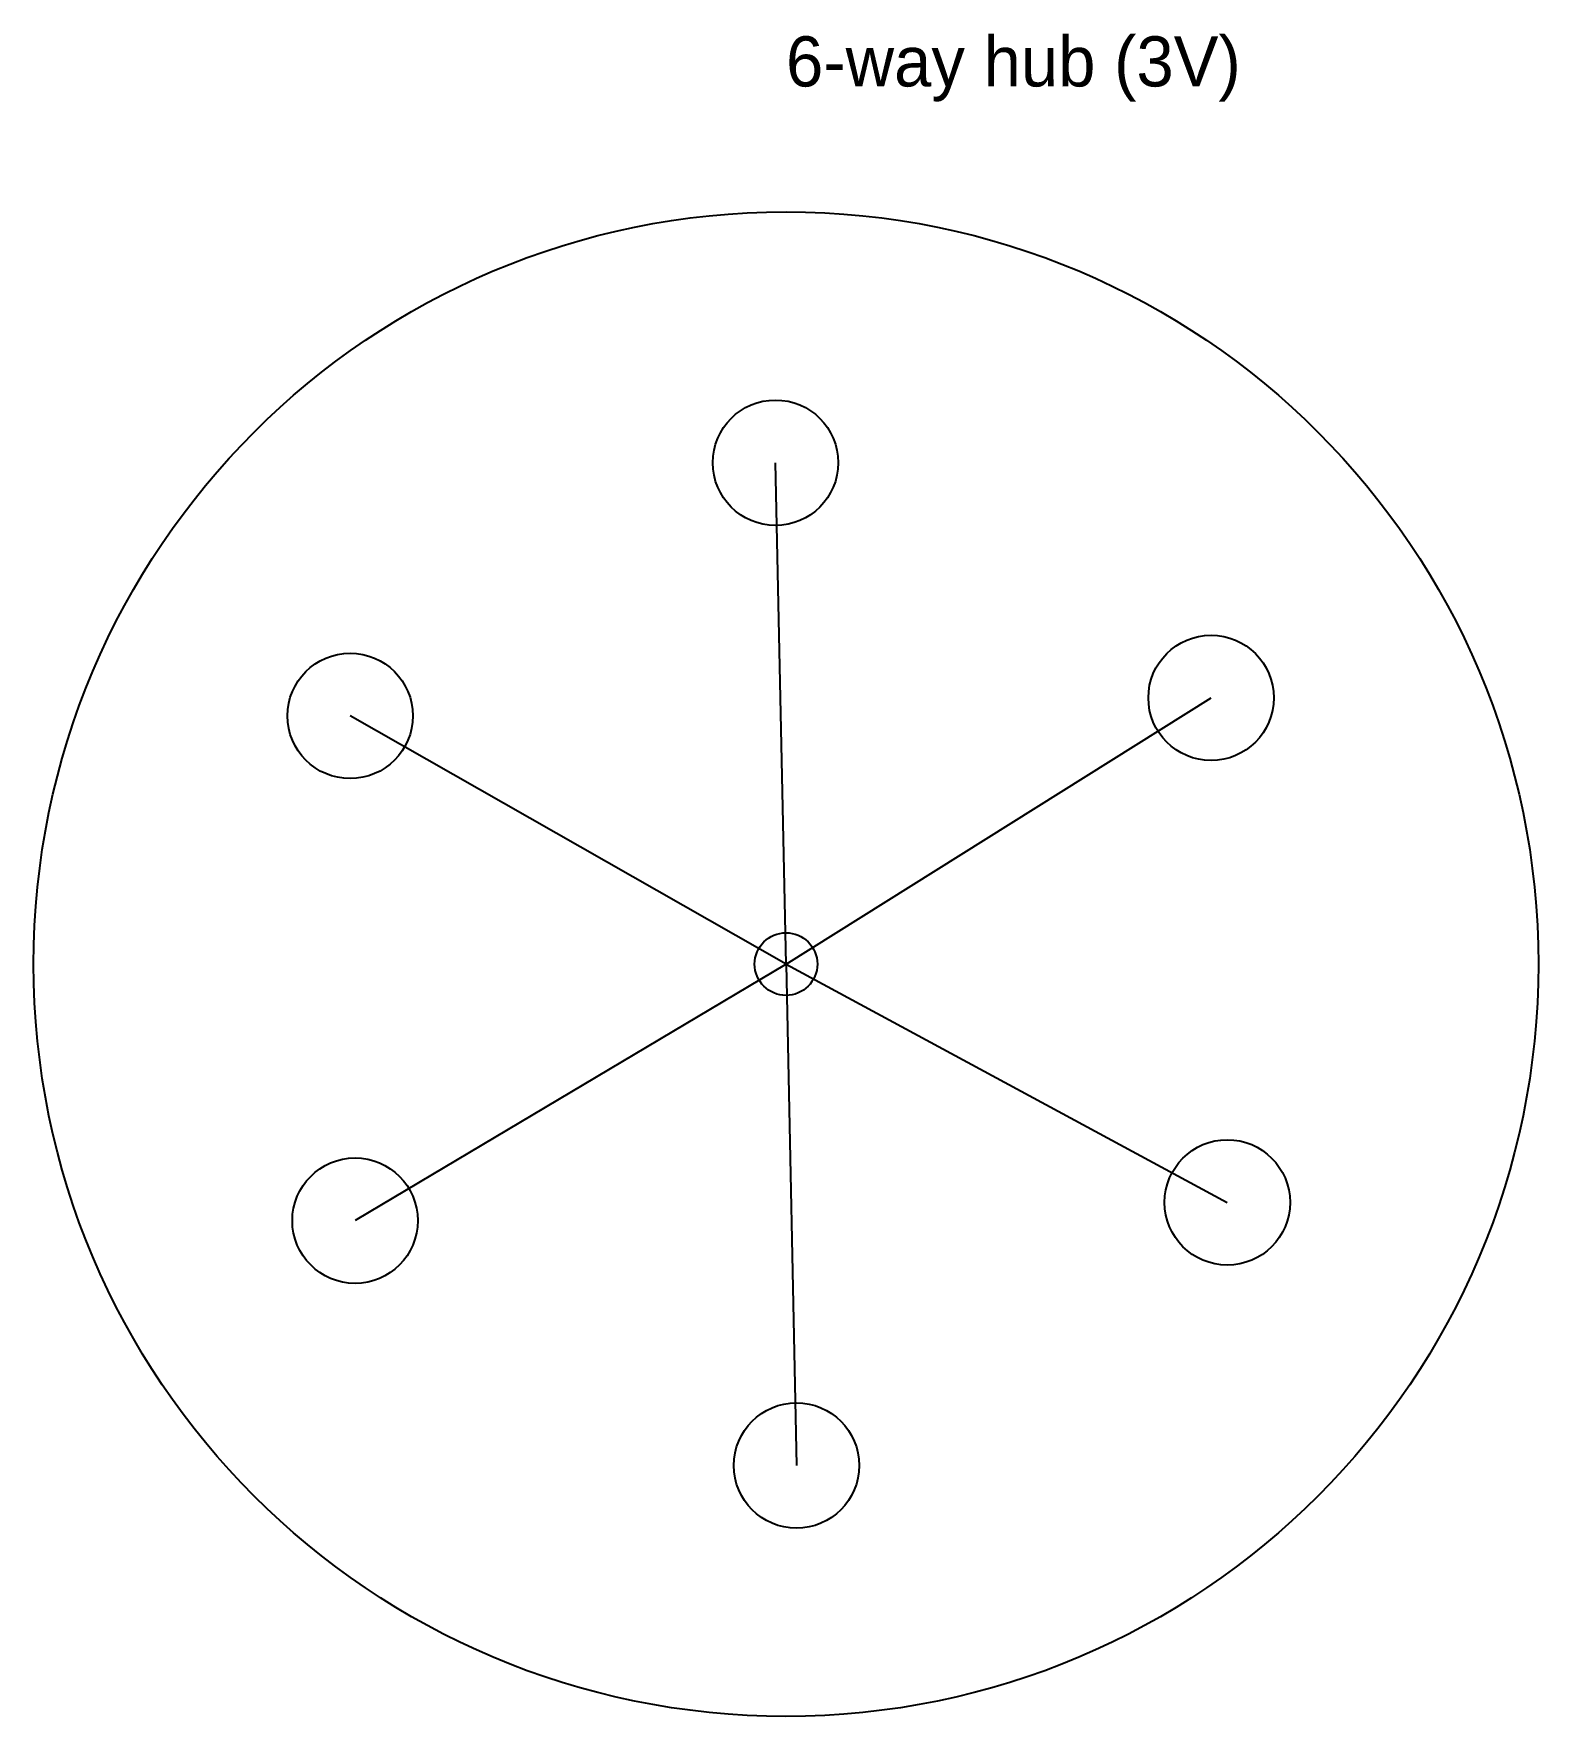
# Model space of a CAD drawing. Header units: metres. Extents: x -3 to 3, y -3 to 3.71.
import ezdxf

# ---------------------------------------------------------------- set-up
doc = ezdxf.new("R2010")
doc.units = ezdxf.units.M

msp = doc.modelspace()

# ---------------------------------------------------------------- linework, layer by layer
for q in [(-0.0419, 1.9996), (1.695, 1.0617), (-1.7379, 0.9898), (-1.7185, -1.0232), (0.0419, -1.9996), (1.7598, -0.9503)]:
    msp.add_line((0, 0), q)
for centre, radius in [((0, 0), 3), ((-0.0419, 1.9996), 0.25), ((1.695, 1.0617), 0.25), ((-1.7379, 0.9898), 0.25), ((0, 0), 0.125), ((1.7598, -0.9503), 0.25), ((-1.7185, -1.0232), 0.25), ((0.0419, -1.9996), 0.25)]:
    msp.add_circle(centre, radius)

# ---------------------------------------------------------------- texts
msp.add_text('6-way hub (3V)', height=0.2).set_placement((0, 3.5))

doc.saveas('drawing.dxf')
